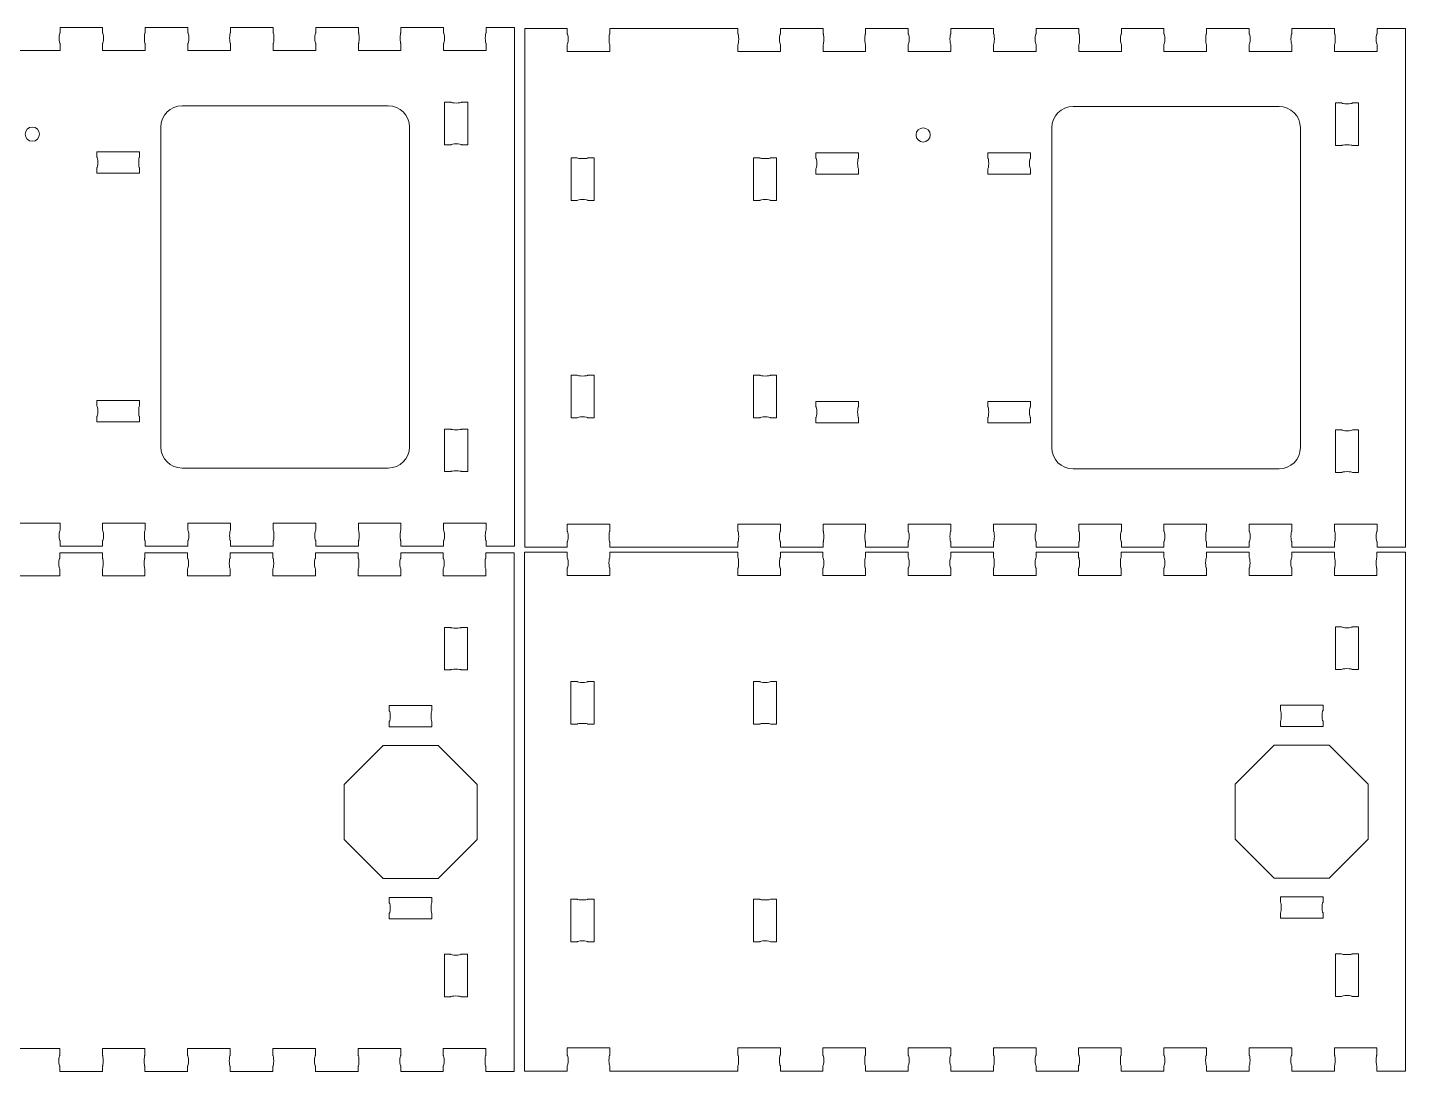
# Model space of a CAD drawing. Header units: millimetres. Extents: x 6 to 617, y 2 to 305.
# Drawn here: x 312.8 to 506.8, y 155.2 to 302.1 of the extents above; entities that cross this region are included whole.
import ezdxf

# ---------------------------------------------------------------- set-up
doc = ezdxf.new("R2010")
doc.units = ezdxf.units.MM
doc.header["$LTSCALE"] = 12.7
doc.linetypes.add('HIDDEN', pattern=[0.15, 0.1, -0.05])
doc.layers.add('Hidden', color=7, linetype='HIDDEN', lineweight=15)
doc.layers.add('Visible', color=1, linetype='Continuous', lineweight=13)

msp = doc.modelspace()

# ---------------------------------------------------------------- linework, layer by layer
at = {"layer": 'Hidden', "color": 5, "linetype": 'Continuous', "lineweight": 15}
for centre in [(313.47, 287.09), (438.89, 286.97)]:
    msp.add_circle(centre, 1, dxfattribs=at)
at = {"layer": 'Visible'}
for p, q in [((317.37, 301.34), (317.37, 302.09)), ((317.37, 302.09), (323.37, 302.09)), ((323.37, 301.34), (323.37, 302.09)), ((329.37, 301.34), (329.37, 302.09)), ((329.37, 302.09), (335.37, 302.09)), ((335.37, 301.34), (335.37, 302.09)), ((341.37, 301.34), (341.37, 302.09)), ((341.37, 302.09), (347.37, 302.09)), ((347.37, 301.34), (347.37, 302.09)), ((353.37, 301.34), (353.37, 302.09)), ((353.37, 302.09), (359.37, 302.09)), ((359.37, 301.34), (359.37, 302.09)), ((365.37, 301.34), (365.37, 302.09)), ((365.37, 302.09), (371.37, 302.09)), ((371.37, 301.34), (371.37, 302.09)), ((377.37, 301.34), (377.37, 302.09)), ((377.37, 302.09), (381.37, 302.09)), ((381.37, 229.09), (381.37, 302.09)), ((382.79, 301.97), (382.79, 228.97)), ((382.79, 301.97), (388.79, 301.97)), ((388.79, 301.22), (388.79, 301.97)), ((394.79, 301.22), (394.79, 301.97)), ((394.79, 301.97), (412.79, 301.97)), ((412.79, 301.22), (412.79, 301.97)), ((418.79, 301.22), (418.79, 301.97)), ((418.79, 301.97), (424.79, 301.97)), ((424.79, 301.22), (424.79, 301.97)), ((430.79, 301.22), (430.79, 301.97)), ((430.79, 301.97), (436.79, 301.97)), ((436.79, 301.22), (436.79, 301.97)), ((442.79, 301.22), (442.79, 301.97)), ((442.79, 301.97), (448.79, 301.97)), ((448.79, 301.22), (448.79, 301.97)), ((454.79, 301.22), (454.79, 301.97)), ((454.79, 301.97), (460.79, 301.97)), ((460.79, 301.22), (460.79, 301.97)), ((466.79, 301.22), (466.79, 301.97)), ((466.79, 301.97), (472.79, 301.97)), ((472.79, 301.22), (472.79, 301.97)), ((478.79, 301.22), (478.79, 301.97)), ((478.79, 301.97), (484.79, 301.97)), ((484.79, 301.22), (484.79, 301.97)), ((490.79, 301.22), (490.79, 301.97)), ((490.79, 301.97), (496.79, 301.97)), ((496.79, 301.22), (496.79, 301.97)), ((502.79, 301.22), (502.79, 301.97)), ((502.79, 301.97), (506.79, 301.97)), ((506.79, 228.97), (506.79, 301.97)), ((317.37, 298.84), (311.37, 298.84)), ((317.37, 298.84), (317.37, 299.84)), ((323.37, 298.84), (323.37, 299.84)), ((329.37, 298.84), (323.37, 298.84)), ((329.37, 298.84), (329.37, 299.84)), ((335.37, 298.84), (335.37, 299.84)), ((341.37, 298.84), (335.37, 298.84)), ((341.37, 298.84), (341.37, 299.84)), ((347.37, 298.84), (347.37, 299.84)), ((353.37, 298.84), (347.37, 298.84)), ((353.37, 298.84), (353.37, 299.84)), ((359.37, 298.84), (359.37, 299.84)), ((365.37, 298.84), (359.37, 298.84)), ((365.37, 298.84), (365.37, 299.84)), ((371.37, 298.84), (371.37, 299.84)), ((377.37, 298.84), (371.37, 298.84)), ((377.37, 298.84), (377.37, 299.84)), ((388.79, 298.72), (388.79, 299.72)), ((394.79, 298.72), (394.79, 299.72)), ((412.79, 298.72), (412.79, 299.72)), ((418.79, 298.72), (418.79, 299.72)), ((424.79, 298.72), (424.79, 299.72)), ((430.79, 298.72), (430.79, 299.72)), ((436.79, 298.72), (436.79, 299.72)), ((442.79, 298.72), (442.79, 299.72)), ((448.79, 298.72), (448.79, 299.72)), ((454.79, 298.72), (454.79, 299.72)), ((460.79, 298.72), (460.79, 299.72)), ((466.79, 298.72), (466.79, 299.72)), ((472.79, 298.72), (472.79, 299.72)), ((478.79, 298.72), (478.79, 299.72)), ((484.79, 298.72), (484.79, 299.72)), ((490.79, 298.72), (490.79, 299.72)), ((496.79, 298.72), (496.79, 299.72)), ((502.79, 298.72), (502.79, 299.72)), ((394.79, 298.72), (388.79, 298.72)), ((418.79, 298.72), (412.79, 298.72)), ((430.79, 298.72), (424.79, 298.72)), ((442.79, 298.72), (436.79, 298.72)), ((454.79, 298.72), (448.79, 298.72)), ((466.79, 298.72), (460.79, 298.72)), ((478.79, 298.72), (472.79, 298.72)), ((490.79, 298.72), (484.79, 298.72)), ((502.79, 298.72), (496.79, 298.72)), ((334.57, 291.09), (363.57, 291.09)), ((371.52, 285.59), (371.52, 291.59)), ((371.52, 291.59), (372.39, 291.59)), ((373.89, 291.59), (374.77, 291.59)), ((374.77, 285.59), (374.77, 291.59)), ((496.94, 285.47), (496.94, 291.47)), ((496.94, 291.47), (497.81, 291.47)), ((499.31, 291.47), (500.19, 291.47)), ((500.19, 285.47), (500.19, 291.47)), ((459.99, 290.97), (488.99, 290.97)), ((331.57, 288.09), (331.57, 243.09)), ((366.57, 288.09), (366.57, 243.09)), ((456.99, 287.97), (456.99, 242.97)), ((491.99, 287.97), (491.99, 242.97)), ((371.52, 285.59), (372.39, 285.59)), ((373.89, 285.59), (374.77, 285.59)), ((496.94, 285.47), (497.81, 285.47)), ((499.31, 285.47), (500.19, 285.47)), ((328.57, 284.59), (322.57, 284.59)), ((322.57, 284.59), (322.57, 283.84)), ((328.57, 284.59), (328.57, 283.84)), ((389.31, 283.77), (389.31, 277.77)), ((389.31, 283.77), (390.19, 283.77)), ((391.69, 283.77), (392.56, 283.77)), ((392.56, 283.77), (392.56, 277.77)), ((415.01, 283.77), (415.01, 277.77)), ((415.89, 283.77), (415.01, 283.77)), ((418.26, 283.77), (417.39, 283.77)), ((418.26, 283.77), (418.26, 277.77)), ((423.79, 284.47), (429.79, 284.47)), ((423.79, 284.47), (423.79, 283.72)), ((429.79, 284.47), (429.79, 283.72)), ((453.99, 284.47), (447.99, 284.47)), ((447.99, 284.47), (447.99, 283.72)), ((453.99, 284.47), (453.99, 283.72)), ((322.57, 282.34), (322.57, 281.59)), ((328.57, 281.59), (322.57, 281.59)), ((328.57, 282.34), (328.57, 281.59)), ((423.79, 282.22), (423.79, 281.47)), ((423.79, 281.47), (429.79, 281.47)), ((429.79, 282.22), (429.79, 281.47)), ((447.99, 282.22), (447.99, 281.47)), ((453.99, 281.47), (447.99, 281.47)), ((453.99, 282.22), (453.99, 281.47)), ((389.31, 277.77), (390.19, 277.77)), ((391.69, 277.77), (392.56, 277.77)), ((415.89, 277.77), (415.01, 277.77)), ((418.26, 277.77), (417.39, 277.77)), ((389.31, 253.17), (390.19, 253.17)), ((389.31, 247.17), (389.31, 253.17)), ((391.69, 253.17), (392.56, 253.17)), ((392.56, 247.17), (392.56, 253.17)), ((415.01, 247.17), (415.01, 253.17)), ((415.89, 253.17), (415.01, 253.17)), ((418.26, 253.17), (417.39, 253.17)), ((418.26, 247.17), (418.26, 253.17)), ((328.57, 249.59), (322.57, 249.59)), ((322.57, 248.84), (322.57, 249.59)), ((328.57, 248.84), (328.57, 249.59)), ((423.79, 249.47), (429.79, 249.47)), ((423.79, 248.72), (423.79, 249.47)), ((429.79, 248.72), (429.79, 249.47)), ((453.99, 249.47), (447.99, 249.47)), ((447.99, 248.72), (447.99, 249.47)), ((453.99, 248.72), (453.99, 249.47)), ((322.57, 246.59), (322.57, 247.34)), ((328.57, 246.59), (322.57, 246.59)), ((328.57, 246.59), (328.57, 247.34)), ((389.31, 247.17), (390.19, 247.17)), ((391.69, 247.17), (392.56, 247.17)), ((415.89, 247.17), (415.01, 247.17)), ((418.26, 247.17), (417.39, 247.17)), ((423.79, 246.47), (423.79, 247.22)), ((423.79, 246.47), (429.79, 246.47)), ((429.79, 246.47), (429.79, 247.22)), ((447.99, 246.47), (447.99, 247.22)), ((453.99, 246.47), (447.99, 246.47)), ((453.99, 246.47), (453.99, 247.22)), ((371.52, 245.59), (371.52, 239.59)), ((371.52, 245.59), (372.39, 245.59)), ((373.89, 245.59), (374.77, 245.59)), ((374.77, 245.59), (374.77, 239.59)), ((496.94, 245.47), (496.94, 239.47)), ((496.94, 245.47), (497.81, 245.47)), ((499.31, 245.47), (500.19, 245.47)), ((500.19, 245.47), (500.19, 239.47)), ((334.57, 240.09), (363.57, 240.09)), ((371.52, 239.59), (372.39, 239.59)), ((373.89, 239.59), (374.77, 239.59)), ((459.99, 239.97), (488.99, 239.97)), ((496.94, 239.47), (497.81, 239.47)), ((499.31, 239.47), (500.19, 239.47)), ((317.37, 232.34), (311.37, 232.34)), ((317.37, 232.34), (317.37, 231.34)), ((329.37, 232.34), (323.37, 232.34)), ((323.37, 232.34), (323.37, 231.34)), ((329.37, 232.34), (329.37, 231.34)), ((341.37, 232.34), (335.37, 232.34)), ((335.37, 232.34), (335.37, 231.34)), ((341.37, 232.34), (341.37, 231.34)), ((353.37, 232.34), (347.37, 232.34)), ((347.37, 232.34), (347.37, 231.34)), ((353.37, 232.34), (353.37, 231.34)), ((365.37, 232.34), (359.37, 232.34)), ((359.37, 232.34), (359.37, 231.34)), ((365.37, 232.34), (365.37, 231.34)), ((377.37, 232.34), (371.37, 232.34)), ((371.37, 232.34), (371.37, 231.34)), ((377.37, 232.34), (377.37, 231.34)), ((394.79, 232.22), (388.79, 232.22)), ((388.79, 232.22), (388.79, 231.22)), ((394.79, 232.22), (394.79, 231.22)), ((418.79, 232.22), (412.79, 232.22)), ((412.79, 232.22), (412.79, 231.22)), ((418.79, 232.22), (418.79, 231.22)), ((430.79, 232.22), (424.79, 232.22)), ((424.79, 232.22), (424.79, 231.22)), ((430.79, 232.22), (430.79, 231.22)), ((442.79, 232.22), (436.79, 232.22)), ((436.79, 232.22), (436.79, 231.22)), ((442.79, 232.22), (442.79, 231.22)), ((454.79, 232.22), (448.79, 232.22)), ((448.79, 232.22), (448.79, 231.22)), ((454.79, 232.22), (454.79, 231.22)), ((466.79, 232.22), (460.79, 232.22)), ((460.79, 232.22), (460.79, 231.22)), ((466.79, 232.22), (466.79, 231.22)), ((478.79, 232.22), (472.79, 232.22)), ((472.79, 232.22), (472.79, 231.22)), ((478.79, 232.22), (478.79, 231.22)), ((490.79, 232.22), (484.79, 232.22)), ((484.79, 232.22), (484.79, 231.22)), ((490.79, 232.22), (490.79, 231.22)), ((502.79, 232.22), (496.79, 232.22)), ((496.79, 232.22), (496.79, 231.22)), ((502.79, 232.22), (502.79, 231.22)), ((317.37, 229.84), (317.37, 229.09)), ((317.37, 229.09), (323.37, 229.09)), ((323.37, 229.84), (323.37, 229.09)), ((329.37, 229.84), (329.37, 229.09)), ((329.37, 229.09), (335.37, 229.09)), ((335.37, 229.84), (335.37, 229.09)), ((341.37, 229.84), (341.37, 229.09)), ((341.37, 229.09), (347.37, 229.09)), ((347.37, 229.84), (347.37, 229.09)), ((353.37, 229.84), (353.37, 229.09)), ((353.37, 229.09), (359.37, 229.09)), ((359.37, 229.84), (359.37, 229.09)), ((365.37, 229.84), (365.37, 229.09)), ((365.37, 229.09), (371.37, 229.09)), ((371.37, 229.84), (371.37, 229.09)), ((377.37, 229.84), (377.37, 229.09)), ((377.37, 229.09), (381.37, 229.09)), ((382.79, 228.97), (388.79, 228.97)), ((388.79, 229.72), (388.79, 228.97)), ((394.79, 229.72), (394.79, 228.97)), ((394.79, 228.97), (412.79, 228.97)), ((412.79, 229.72), (412.79, 228.97)), ((418.79, 229.72), (418.79, 228.97)), ((418.79, 228.97), (424.79, 228.97)), ((424.79, 229.72), (424.79, 228.97)), ((430.79, 229.72), (430.79, 228.97)), ((430.79, 228.97), (436.79, 228.97)), ((436.79, 229.72), (436.79, 228.97)), ((442.79, 229.72), (442.79, 228.97)), ((442.79, 228.97), (448.79, 228.97)), ((448.79, 229.72), (448.79, 228.97)), ((454.79, 229.72), (454.79, 228.97)), ((454.79, 228.97), (460.79, 228.97)), ((460.79, 229.72), (460.79, 228.97)), ((466.79, 229.72), (466.79, 228.97)), ((466.79, 228.97), (472.79, 228.97)), ((472.79, 229.72), (472.79, 228.97)), ((478.79, 229.72), (478.79, 228.97)), ((478.79, 228.97), (484.79, 228.97)), ((484.79, 229.72), (484.79, 228.97)), ((490.79, 229.72), (490.79, 228.97)), ((490.79, 228.97), (496.79, 228.97)), ((496.79, 229.72), (496.79, 228.97)), ((502.79, 229.72), (502.79, 228.97)), ((502.79, 228.97), (506.79, 228.97)), ((317.33, 227.43), (317.33, 228.18)), ((317.33, 228.18), (323.33, 228.18)), ((323.33, 227.43), (323.33, 228.18)), ((329.33, 227.43), (329.33, 228.18)), ((329.33, 228.18), (335.33, 228.18)), ((335.33, 227.43), (335.33, 228.18)), ((341.33, 227.43), (341.33, 228.18)), ((341.33, 228.18), (347.33, 228.18)), ((347.33, 227.43), (347.33, 228.18)), ((353.33, 227.43), (353.33, 228.18)), ((353.33, 228.18), (359.33, 228.18)), ((359.33, 227.43), (359.33, 228.18)), ((365.33, 227.43), (365.33, 228.18)), ((365.33, 228.18), (371.33, 228.18)), ((371.33, 227.43), (371.33, 228.18)), ((377.33, 227.43), (377.33, 228.18)), ((377.33, 228.18), (381.33, 228.18)), ((381.33, 155.18), (381.33, 228.18)), ((382.78, 228.24), (382.78, 155.24)), ((382.78, 228.24), (388.78, 228.24)), ((388.78, 227.49), (388.78, 228.24)), ((394.78, 227.49), (394.78, 228.24)), ((394.78, 228.24), (412.78, 228.24)), ((412.78, 227.49), (412.78, 228.24)), ((418.78, 227.49), (418.78, 228.24)), ((418.78, 228.24), (424.78, 228.24)), ((424.78, 227.49), (424.78, 228.24)), ((430.78, 227.49), (430.78, 228.24)), ((430.78, 228.24), (436.78, 228.24)), ((436.78, 227.49), (436.78, 228.24)), ((442.78, 227.49), (442.78, 228.24)), ((442.78, 228.24), (448.78, 228.24)), ((448.78, 227.49), (448.78, 228.24)), ((454.78, 227.49), (454.78, 228.24)), ((454.78, 228.24), (460.78, 228.24)), ((460.78, 227.49), (460.78, 228.24)), ((466.78, 227.49), (466.78, 228.24)), ((466.78, 228.24), (472.78, 228.24)), ((472.78, 227.49), (472.78, 228.24)), ((478.78, 227.49), (478.78, 228.24)), ((478.78, 228.24), (484.78, 228.24)), ((484.78, 227.49), (484.78, 228.24)), ((490.78, 227.49), (490.78, 228.24)), ((490.78, 228.24), (496.78, 228.24)), ((496.78, 227.49), (496.78, 228.24)), ((502.78, 227.49), (502.78, 228.24)), ((502.78, 228.24), (506.78, 228.24)), ((506.78, 155.24), (506.78, 228.24)), ((317.33, 224.93), (317.33, 225.93)), ((323.33, 224.93), (323.33, 225.93)), ((329.33, 224.93), (329.33, 225.93)), ((335.33, 224.93), (335.33, 225.93)), ((341.33, 224.93), (341.33, 225.93)), ((347.33, 224.93), (347.33, 225.93)), ((353.33, 224.93), (353.33, 225.93)), ((359.33, 224.93), (359.33, 225.93)), ((365.33, 224.93), (365.33, 225.93)), ((371.33, 224.93), (371.33, 225.93)), ((377.33, 224.93), (377.33, 225.93)), ((388.78, 224.99), (388.78, 225.99)), ((394.78, 224.99), (394.78, 225.99)), ((412.78, 224.99), (412.78, 225.99)), ((418.78, 224.99), (418.78, 225.99)), ((424.78, 224.99), (424.78, 225.99)), ((430.78, 224.99), (430.78, 225.99)), ((436.78, 224.99), (436.78, 225.99)), ((442.78, 224.99), (442.78, 225.99)), ((448.78, 224.99), (448.78, 225.99)), ((454.78, 224.99), (454.78, 225.99)), ((460.78, 224.99), (460.78, 225.99)), ((466.78, 224.99), (466.78, 225.99)), ((472.78, 224.99), (472.78, 225.99)), ((478.78, 224.99), (478.78, 225.99)), ((484.78, 224.99), (484.78, 225.99)), ((490.78, 224.99), (490.78, 225.99)), ((496.78, 224.99), (496.78, 225.99)), ((502.78, 224.99), (502.78, 225.99)), ((317.33, 224.93), (311.33, 224.93)), ((329.33, 224.93), (323.33, 224.93)), ((341.33, 224.93), (335.33, 224.93)), ((353.33, 224.93), (347.33, 224.93)), ((365.33, 224.93), (359.33, 224.93)), ((377.33, 224.93), (371.33, 224.93)), ((394.78, 224.99), (388.78, 224.99)), ((418.78, 224.99), (412.78, 224.99)), ((430.78, 224.99), (424.78, 224.99)), ((442.78, 224.99), (436.78, 224.99)), ((454.78, 224.99), (448.78, 224.99)), ((466.78, 224.99), (460.78, 224.99)), ((478.78, 224.99), (472.78, 224.99)), ((490.78, 224.99), (484.78, 224.99)), ((502.78, 224.99), (496.78, 224.99)), ((371.48, 211.68), (371.48, 217.68)), ((371.48, 217.68), (372.35, 217.68)), ((373.85, 217.68), (374.73, 217.68)), ((374.73, 211.68), (374.73, 217.68)), ((496.93, 211.74), (496.93, 217.74)), ((496.93, 217.74), (497.8, 217.74)), ((499.3, 217.74), (500.18, 217.74)), ((500.18, 211.74), (500.18, 217.74)), ((371.48, 211.68), (372.35, 211.68)), ((373.85, 211.68), (374.73, 211.68)), ((496.93, 211.74), (497.8, 211.74)), ((499.3, 211.74), (500.18, 211.74)), ((389.3, 210.04), (389.3, 204.04)), ((389.3, 210.04), (390.18, 210.04)), ((391.68, 210.04), (392.55, 210.04)), ((392.55, 210.04), (392.55, 204.04)), ((415, 210.04), (415, 204.04)), ((415.88, 210.04), (415, 210.04)), ((418.25, 210.04), (417.38, 210.04)), ((418.25, 210.04), (418.25, 204.04)), ((363.73, 206.68), (369.73, 206.68)), ((363.73, 205.93), (363.73, 206.68)), ((369.73, 205.93), (369.73, 206.68)), ((489.18, 206.74), (495.18, 206.74)), ((489.18, 205.99), (489.18, 206.74)), ((495.18, 205.99), (495.18, 206.74)), ((363.73, 203.68), (363.73, 204.43)), ((369.73, 203.68), (369.73, 204.43)), ((389.3, 204.04), (390.18, 204.04)), ((391.68, 204.04), (392.55, 204.04)), ((415.88, 204.04), (415, 204.04)), ((418.25, 204.04), (417.38, 204.04)), ((489.18, 203.74), (489.18, 204.49)), ((489.18, 203.74), (495.18, 203.74)), ((495.18, 203.74), (495.18, 204.49)), ((363.73, 203.68), (369.73, 203.68)), ((362.85, 201.04), (357.37, 195.56)), ((370.6, 201.04), (362.85, 201.04)), ((376.08, 195.56), (370.6, 201.04)), ((488.3, 201.1), (482.82, 195.62)), ((496.05, 201.1), (488.3, 201.1)), ((501.53, 195.62), (496.05, 201.1)), ((357.37, 195.56), (357.37, 187.81)), ((376.08, 187.81), (376.08, 195.56)), ((482.82, 195.62), (482.82, 187.87)), ((501.53, 187.87), (501.53, 195.62)), ((357.37, 187.81), (362.85, 182.33)), ((370.6, 182.33), (376.08, 187.81)), ((482.82, 187.87), (488.3, 182.39)), ((496.05, 182.39), (501.53, 187.87)), ((488.3, 182.39), (496.05, 182.39)), ((362.85, 182.33), (370.6, 182.33)), ((363.73, 179.68), (369.73, 179.68)), ((363.73, 179.68), (363.73, 178.93)), ((369.73, 179.68), (369.73, 178.93)), ((389.3, 179.44), (390.18, 179.44)), ((389.3, 173.44), (389.3, 179.44)), ((391.68, 179.44), (392.55, 179.44)), ((392.55, 173.44), (392.55, 179.44)), ((415, 173.44), (415, 179.44)), ((415.88, 179.44), (415, 179.44)), ((418.25, 179.44), (417.38, 179.44)), ((418.25, 173.44), (418.25, 179.44)), ((489.18, 179.74), (495.18, 179.74)), ((489.18, 179.74), (489.18, 178.99)), ((495.18, 179.74), (495.18, 178.99)), ((363.73, 177.43), (363.73, 176.68)), ((363.73, 176.68), (369.73, 176.68)), ((369.73, 177.43), (369.73, 176.68)), ((489.18, 177.49), (489.18, 176.74)), ((489.18, 176.74), (495.18, 176.74)), ((495.18, 177.49), (495.18, 176.74)), ((389.3, 173.44), (390.18, 173.44)), ((391.68, 173.44), (392.55, 173.44)), ((415.88, 173.44), (415, 173.44)), ((418.25, 173.44), (417.38, 173.44)), ((371.48, 171.68), (371.48, 165.68)), ((371.48, 171.68), (372.35, 171.68)), ((373.85, 171.68), (374.73, 171.68)), ((374.73, 171.68), (374.73, 165.68)), ((496.93, 171.74), (496.93, 165.74)), ((496.93, 171.74), (497.8, 171.74)), ((499.3, 171.74), (500.18, 171.74)), ((500.18, 171.74), (500.18, 165.74)), ((371.48, 165.68), (372.35, 165.68)), ((373.85, 165.68), (374.73, 165.68)), ((496.93, 165.74), (497.8, 165.74)), ((499.3, 165.74), (500.18, 165.74)), ((317.33, 158.43), (311.33, 158.43)), ((317.33, 158.43), (317.33, 157.43)), ((329.33, 158.43), (323.33, 158.43)), ((323.33, 158.43), (323.33, 157.43)), ((329.33, 158.43), (329.33, 157.43)), ((341.33, 158.43), (335.33, 158.43)), ((335.33, 158.43), (335.33, 157.43)), ((341.33, 158.43), (341.33, 157.43)), ((353.33, 158.43), (347.33, 158.43)), ((347.33, 158.43), (347.33, 157.43)), ((353.33, 158.43), (353.33, 157.43)), ((365.33, 158.43), (359.33, 158.43)), ((359.33, 158.43), (359.33, 157.43)), ((365.33, 158.43), (365.33, 157.43)), ((377.33, 158.43), (371.33, 158.43)), ((371.33, 158.43), (371.33, 157.43)), ((377.33, 158.43), (377.33, 157.43)), ((394.78, 158.49), (388.78, 158.49)), ((388.78, 158.49), (388.78, 157.49)), ((394.78, 158.49), (394.78, 157.49)), ((418.78, 158.49), (412.78, 158.49)), ((412.78, 158.49), (412.78, 157.49)), ((418.78, 158.49), (418.78, 157.49)), ((430.78, 158.49), (424.78, 158.49)), ((424.78, 158.49), (424.78, 157.49)), ((430.78, 158.49), (430.78, 157.49)), ((442.78, 158.49), (436.78, 158.49)), ((436.78, 158.49), (436.78, 157.49)), ((442.78, 158.49), (442.78, 157.49)), ((454.78, 158.49), (448.78, 158.49)), ((448.78, 158.49), (448.78, 157.49)), ((454.78, 158.49), (454.78, 157.49)), ((466.78, 158.49), (460.78, 158.49)), ((460.78, 158.49), (460.78, 157.49)), ((466.78, 158.49), (466.78, 157.49)), ((478.78, 158.49), (472.78, 158.49)), ((472.78, 158.49), (472.78, 157.49)), ((478.78, 158.49), (478.78, 157.49)), ((490.78, 158.49), (484.78, 158.49)), ((484.78, 158.49), (484.78, 157.49)), ((490.78, 158.49), (490.78, 157.49)), ((502.78, 158.49), (496.78, 158.49)), ((496.78, 158.49), (496.78, 157.49)), ((502.78, 158.49), (502.78, 157.49)), ((317.33, 155.93), (317.33, 155.18)), ((323.33, 155.93), (323.33, 155.18)), ((329.33, 155.93), (329.33, 155.18)), ((335.33, 155.93), (335.33, 155.18)), ((341.33, 155.93), (341.33, 155.18)), ((347.33, 155.93), (347.33, 155.18)), ((353.33, 155.93), (353.33, 155.18)), ((359.33, 155.93), (359.33, 155.18)), ((365.33, 155.93), (365.33, 155.18)), ((371.33, 155.93), (371.33, 155.18)), ((377.33, 155.93), (377.33, 155.18)), ((382.78, 155.24), (388.78, 155.24)), ((388.78, 155.99), (388.78, 155.24)), ((394.78, 155.99), (394.78, 155.24)), ((394.78, 155.24), (412.78, 155.24)), ((412.78, 155.99), (412.78, 155.24)), ((418.78, 155.99), (418.78, 155.24)), ((418.78, 155.24), (424.78, 155.24)), ((424.78, 155.99), (424.78, 155.24)), ((430.78, 155.99), (430.78, 155.24)), ((430.78, 155.24), (436.78, 155.24)), ((436.78, 155.99), (436.78, 155.24)), ((442.78, 155.99), (442.78, 155.24)), ((442.78, 155.24), (448.78, 155.24)), ((448.78, 155.99), (448.78, 155.24)), ((454.78, 155.99), (454.78, 155.24)), ((454.78, 155.24), (460.78, 155.24)), ((460.78, 155.99), (460.78, 155.24)), ((466.78, 155.99), (466.78, 155.24)), ((466.78, 155.24), (472.78, 155.24)), ((472.78, 155.99), (472.78, 155.24)), ((478.78, 155.99), (478.78, 155.24)), ((478.78, 155.24), (484.78, 155.24)), ((484.78, 155.99), (484.78, 155.24)), ((490.78, 155.99), (490.78, 155.24)), ((490.78, 155.24), (496.78, 155.24)), ((496.78, 155.99), (496.78, 155.24)), ((502.78, 155.99), (502.78, 155.24)), ((502.78, 155.24), (506.78, 155.24)), ((317.33, 155.18), (323.33, 155.18)), ((329.33, 155.18), (335.33, 155.18)), ((341.33, 155.18), (347.33, 155.18)), ((353.33, 155.18), (359.33, 155.18)), ((365.33, 155.18), (371.33, 155.18)), ((377.33, 155.18), (381.33, 155.18))]:
    msp.add_line(p, q, dxfattribs=at)
for centre, start, end in [((334.57, 288.09), 90, 180), ((363.57, 288.09), 0, 90), ((459.99, 287.97), 90, 180), ((488.99, 287.97), 0, 90), ((334.57, 243.09), 180, 270), ((363.57, 243.09), 270, 0), ((459.99, 242.97), 180, 270), ((488.99, 242.97), 270, 0)]:
    msp.add_arc(centre, 3, start, end, dxfattribs=at)
at = {"layer": 'Visible', "extrusion": (0, 0, -1)}
for centre, major_axis, start_param, end_param in [((317.37, 300.59), (0, 0.75), 3.141593, 6.283185), ((323.37, 300.59), (0, -0.75), 3.141593, 6.283185), ((329.37, 300.59), (0, 0.75), 3.141593, 6.283185), ((335.37, 300.59), (0, -0.75), 3.141593, 6.283185), ((341.37, 300.59), (0, 0.75), 3.141593, 6.283185), ((347.37, 300.59), (0, -0.75), 3.141593, 6.283185), ((353.37, 300.59), (0, 0.75), 3.141593, 6.283185), ((359.37, 300.59), (0, -0.75), 3.141593, 6.283185), ((365.37, 300.59), (0, 0.75), 3.141593, 6.283185), ((371.37, 300.59), (0, -0.75), 3.141593, 6.283185), ((377.37, 300.59), (0, 0.75), 3.141593, 6.283185), ((388.79, 300.47), (0, -0.75), 3.141593, 6.283185), ((394.79, 300.47), (0, 0.75), 3.141593, 6.283185), ((412.79, 300.47), (0, -0.75), 3.141593, 6.283185), ((418.79, 300.47), (0, 0.75), 3.141593, 6.283185), ((424.79, 300.47), (0, -0.75), 3.141593, 6.283185), ((430.79, 300.47), (0, 0.75), 3.141593, 6.283185), ((436.79, 300.47), (0, -0.75), 3.141593, 6.283185), ((442.79, 300.47), (0, 0.75), 3.141593, 6.283185), ((448.79, 300.47), (0, -0.75), 3.141593, 6.283185), ((454.79, 300.47), (0, 0.75), 3.141593, 6.283185), ((460.79, 300.47), (0, -0.75), 3.141593, 6.283185), ((466.79, 300.47), (0, 0.75), 3.141593, 6.283185), ((472.79, 300.47), (0, -0.75), 3.141593, 6.283185), ((478.79, 300.47), (0, 0.75), 3.141593, 6.283185), ((484.79, 300.47), (0, -0.75), 3.141593, 6.283185), ((490.79, 300.47), (0, 0.75), 3.141593, 6.283185), ((496.79, 300.47), (0, -0.75), 3.141593, 6.283185), ((502.79, 300.47), (0, 0.75), 3.141593, 6.283185), ((317.33, 226.68), (0, 0.75), 3.141593, 6.283185), ((323.33, 226.68), (0, -0.75), 3.141593, 6.283185), ((329.33, 226.68), (0, 0.75), 3.141593, 6.283185), ((335.33, 226.68), (0, -0.75), 3.141593, 6.283185), ((341.33, 226.68), (0, 0.75), 3.141593, 6.283185), ((347.33, 226.68), (0, -0.75), 3.141593, 6.283185), ((353.33, 226.68), (0, 0.75), 3.141593, 6.283185), ((359.33, 226.68), (0, -0.75), 3.141593, 6.283185), ((365.33, 226.68), (0, 0.75), 3.141593, 6.283185), ((371.33, 226.68), (0, -0.75), 3.141593, 6.283185), ((377.33, 226.68), (0, 0.75), 3.141593, 6.283185), ((388.78, 226.74), (0, -0.75), 3.141593, 6.283185), ((394.78, 226.74), (0, 0.75), 3.141593, 6.283185), ((412.78, 226.74), (0, -0.75), 3.141593, 6.283185), ((418.78, 226.74), (0, 0.75), 3.141593, 6.283185), ((424.78, 226.74), (0, -0.75), 3.141593, 6.283185), ((430.78, 226.74), (0, 0.75), 3.141593, 6.283185), ((436.78, 226.74), (0, -0.75), 3.141593, 6.283185), ((442.78, 226.74), (0, 0.75), 3.141593, 6.283185), ((448.78, 226.74), (0, -0.75), 3.141593, 6.283185), ((454.78, 226.74), (0, 0.75), 3.141593, 6.283185), ((460.78, 226.74), (0, -0.75), 3.141593, 6.283185), ((466.78, 226.74), (0, 0.75), 3.141593, 6.283185), ((472.78, 226.74), (0, -0.75), 3.141593, 6.283185), ((478.78, 226.74), (0, 0.75), 3.141593, 6.283185), ((484.78, 226.74), (0, -0.75), 3.141593, 6.283185), ((490.78, 226.74), (0, 0.75), 3.141593, 6.283185), ((496.78, 226.74), (0, -0.75), 3.141593, 6.283185), ((502.78, 226.74), (0, 0.75), 3.141593, 6.283185), ((363.73, 205.18), (0, 0.75), 0, 3.141593), ((369.73, 205.18), (0, -0.75), 0, 3.141593), ((489.18, 205.24), (0, 0.75), 0, 3.141593), ((495.18, 205.24), (0, -0.75), 0, 3.141593), ((363.73, 178.18), (0, 0.75), 0, 3.141593), ((369.73, 178.18), (0, -0.75), 0, 3.141593), ((489.18, 178.24), (0, 0.75), 0, 3.141593), ((495.18, 178.24), (0, -0.75), 0, 3.141593)]:
    msp.add_ellipse(centre, major_axis=major_axis, ratio=0.166667, start_param=start_param, end_param=end_param, dxfattribs=at)
at = {"layer": 'Visible'}
for centre, major_axis in [((373.14, 291.59), (0.75, 0)), ((498.56, 291.47), (0.75, 0)), ((373.14, 285.59), (-0.75, 0)), ((498.56, 285.47), (-0.75, 0)), ((322.57, 283.09), (0, 0.75)), ((328.57, 283.09), (0, -0.75)), ((390.94, 283.77), (0.75, 0)), ((416.64, 283.77), (0.75, 0)), ((423.79, 282.97), (0, 0.75)), ((429.79, 282.97), (0, -0.75)), ((447.99, 282.97), (0, 0.75)), ((453.99, 282.97), (0, -0.75)), ((390.94, 277.77), (-0.75, 0)), ((416.64, 277.77), (-0.75, 0)), ((390.94, 253.17), (0.75, 0)), ((416.64, 253.17), (0.75, 0)), ((322.57, 248.09), (0, 0.75)), ((328.57, 248.09), (0, -0.75)), ((423.79, 247.97), (0, 0.75)), ((429.79, 247.97), (0, -0.75)), ((447.99, 247.97), (0, 0.75)), ((453.99, 247.97), (0, -0.75)), ((390.94, 247.17), (-0.75, 0)), ((416.64, 247.17), (-0.75, 0)), ((373.14, 245.59), (0.75, 0)), ((498.56, 245.47), (0.75, 0)), ((373.14, 239.59), (-0.75, 0)), ((498.56, 239.47), (-0.75, 0)), ((317.37, 230.59), (0, -0.75)), ((323.37, 230.59), (0, 0.75)), ((329.37, 230.59), (0, -0.75)), ((335.37, 230.59), (0, 0.75)), ((341.37, 230.59), (0, -0.75)), ((347.37, 230.59), (0, 0.75)), ((353.37, 230.59), (0, -0.75)), ((359.37, 230.59), (0, 0.75)), ((365.37, 230.59), (0, -0.75)), ((371.37, 230.59), (0, 0.75)), ((377.37, 230.59), (0, -0.75)), ((388.79, 230.47), (0, 0.75)), ((394.79, 230.47), (0, -0.75)), ((412.79, 230.47), (0, 0.75)), ((418.79, 230.47), (0, -0.75)), ((424.79, 230.47), (0, 0.75)), ((430.79, 230.47), (0, -0.75)), ((436.79, 230.47), (0, 0.75)), ((442.79, 230.47), (0, -0.75)), ((448.79, 230.47), (0, 0.75)), ((454.79, 230.47), (0, -0.75)), ((460.79, 230.47), (0, 0.75)), ((466.79, 230.47), (0, -0.75)), ((472.79, 230.47), (0, 0.75)), ((478.79, 230.47), (0, -0.75)), ((484.79, 230.47), (0, 0.75)), ((490.79, 230.47), (0, -0.75)), ((496.79, 230.47), (0, 0.75)), ((502.79, 230.47), (0, -0.75)), ((373.1, 217.68), (0.75, 0)), ((498.55, 217.74), (0.75, 0)), ((373.1, 211.68), (-0.75, 0)), ((498.55, 211.74), (-0.75, 0)), ((390.93, 210.04), (0.75, 0)), ((416.63, 210.04), (0.75, 0)), ((390.93, 204.04), (-0.75, 0)), ((416.63, 204.04), (-0.75, 0)), ((390.93, 179.44), (0.75, 0)), ((416.63, 179.44), (0.75, 0)), ((390.93, 173.44), (-0.75, 0)), ((416.63, 173.44), (-0.75, 0)), ((373.1, 171.68), (0.75, 0)), ((498.55, 171.74), (0.75, 0)), ((373.1, 165.68), (-0.75, 0)), ((498.55, 165.74), (-0.75, 0)), ((317.33, 156.68), (0, -0.75)), ((323.33, 156.68), (0, 0.75)), ((329.33, 156.68), (0, -0.75)), ((335.33, 156.68), (0, 0.75)), ((341.33, 156.68), (0, -0.75)), ((347.33, 156.68), (0, 0.75)), ((353.33, 156.68), (0, -0.75)), ((359.33, 156.68), (0, 0.75)), ((365.33, 156.68), (0, -0.75)), ((371.33, 156.68), (0, 0.75)), ((377.33, 156.68), (0, -0.75)), ((388.78, 156.74), (0, 0.75)), ((394.78, 156.74), (0, -0.75)), ((412.78, 156.74), (0, 0.75)), ((418.78, 156.74), (0, -0.75)), ((424.78, 156.74), (0, 0.75)), ((430.78, 156.74), (0, -0.75)), ((436.78, 156.74), (0, 0.75)), ((442.78, 156.74), (0, -0.75)), ((448.78, 156.74), (0, 0.75)), ((454.78, 156.74), (0, -0.75)), ((460.78, 156.74), (0, 0.75)), ((466.78, 156.74), (0, -0.75)), ((472.78, 156.74), (0, 0.75)), ((478.78, 156.74), (0, -0.75)), ((484.78, 156.74), (0, 0.75)), ((490.78, 156.74), (0, -0.75)), ((496.78, 156.74), (0, 0.75)), ((502.78, 156.74), (0, -0.75))]:
    msp.add_ellipse(centre, major_axis=major_axis, ratio=0.166667, start_param=3.141593, end_param=6.283185, dxfattribs=at)

doc.saveas('drawing.dxf')
